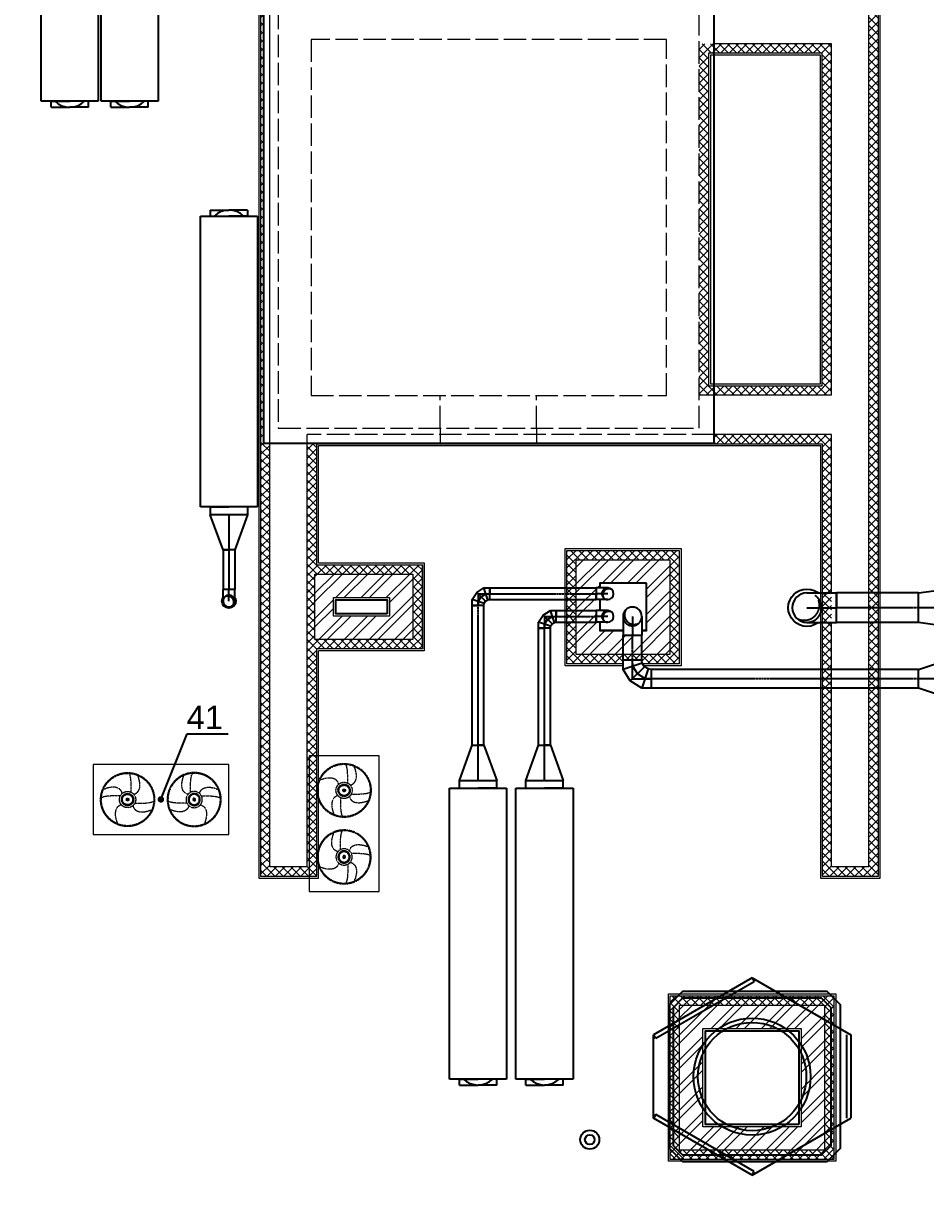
# Model space of a CAD drawing. Header units: millimetres. Extents: x -222892 to 671268, y 0 to 135099.
# Drawn here: x 605002 to 614648, y 103013 to 115540 of the extents above; entities that cross this region are included whole.
import ezdxf
from ezdxf import colors
from ezdxf.entities.mleader import LeaderData, LeaderLine
from ezdxf.math import Vec2, Vec3

# ---------------------------------------------------------------- set-up
doc = ezdxf.new("R2010")
doc.units = ezdxf.units.MM
for name, pattern in [('ACAD_ISO02W100', [15, 12, -3]), ('CENTER', [2, 1.25, -0.25, 0.25, -0.25]), ('CENTER2', [28.575000000000003, 19.05, -3.175, 3.175, -3.175]), ('HIDDEN', [6, 4, -2])]:
    doc.linetypes.add(name, pattern=pattern)
for name, color, linetype in [('Aks_скрытые_линии', 7, 'HIDDEN'), ('Aks_Схема', 3, 'Continuous'), ('АР_Парапет', 142, 'Continuous'), ('Аэратор', 20, 'Continuous'), ('М_0_ПД2', 181, 'Continuous'), ('М_3_транзиты 7эт', 112, 'Continuous'), ('М_ОВ-ЭОМ', 140, 'Continuous'), ('ПРОЕМЫ ОВ', 173, 'Continuous')]:
    doc.layers.add(name, color=color, linetype=linetype)
for name, color, linetype, lineweight in [('АР_Перегородки кирпич', 244, 'Continuous', 5), ('АР_Перегородки_кирпич_Штрих', 244, 'Continuous', 5), ('АР_Тонкие линие построения', 251, 'Continuous', 5), ('АР_Утеплитель', 154, 'Continuous', 5), ('АР_Штрих утеплитель', 24, 'Continuous', 5), ('КР_Тонкая', 250, 'Continuous', 5), ('М_0_В35', 142, 'Continuous', 25), ('М_фреонопроводы', 251, 'CENTER', 5), ('М_Холод', 161, 'Continuous', 5), ('пунктир', 251, 'Continuous', 5)]:
    doc.layers.add(name, color=color, linetype=linetype, lineweight=lineweight)
doc.styles.get("Standard").update_dxf_attribs({"font": 'arial.ttf'})
pattern_1 = [(45, (0, 0), (-44.90128060534577, 44.90128060534577), []), (135, (0, 0), (-44.90128060534577, -44.90128060534576), [])]
pattern_2 = [(45, (0, 0), (-134.7038418160373, 134.7038418160373), []), (45, (89.80260000000001, 0), (-134.7038418160373, 134.7038418160373), [])]

# ---------------------------------------------------------------- blocks, each defined once
blk = doc.blocks.new('A$C0d4e4e51')
at = {"layer": 'М_фреонопроводы'}
for centre, radius in [((0, 0), 288.8566844358662), ((0, 0), 280.0460147857403), ((0, 0), 86.98640421516119), ((0, 3.637978807091713e-12), 65.82206057451572), ((0, 3.637978807091713e-12), 63.32245125797893), ((0, 3.637978807091713e-12), 56.71282374609209), ((0, 0), 54.54809857845037), ((0, 0), 14.99765589915607), ((0, 3.637978807091713e-12), 8.998593539488997)]:
    blk.add_circle(centre, radius, dxfattribs=at)
for points in [[(38.81393808877328, 77.84672586773013), (39.43069206242217, 120.3497430797324), (39.47233744623372, 124.4594547744491), (35.66894700675039, 209.123091795238), (35.17107245826628, 213.5192511267633), (31.78933022113051, 237.1253008804342), (27.78976368147414, 255.6517357684061), (20.06445512908977, 275.2600530449563), (15.84786306304159, 279.5972382440705)], [(63.54760664294008, 59.40260184484941), (65.73832356143976, 58.00498084995343), (68.34381133969873, 57.87383059890271), (74.83213327103294, 59.95696780453363), (98.28155533538666, 72.37771393170624), (102.4814754161052, 75.86668588565226), (121.3887601780589, 101.6294875521926), (128.0909414612688, 120.3129603113375), (132.1284807362827, 151.4181425748029), (125.5335555436322, 204.1606599614897), (112.3440243985387, 253.1503100278678), (112.0503138446948, 256.6524840415077), (112.0560640089097, 256.665654856246)], [(-59.40322799712885, 63.54702323626043), (-57.95132772275247, 65.92323795983248), (-57.81069860747084, 68.12168681551339), (-66.13242229243042, 88.73537166748793), (-89.68721753318096, 114.5516164181754), (-113.1485436978401, 125.9900323876027), (-136.6817204181571, 131.155181952734), (-160.1875698759104, 132.1402363777997), (-183.6778367552906, 129.6615824114306), (-206.8629539503017, 124.8615624744525), (-230.6765725885052, 117.9500065310131), (-249.9349933031481, 112.4497500339094), (-250.1639833884547, 125.8719659518611), (-250.3874668942881, 125.6004135641269)], [(-77.82987675641198, 38.83033988487296), (-132.6866261559189, 39.51315608773075), (-179.6618912399863, 38.15869686541919), (-250.1639833884547, 28.83113718986715), (-273.735531223414, 21.14097486649553), (-279.0702124371892, 17.69482380398767), (-279.5427027341793, 16.78236411924809)], [(-65.60806570155546, -57.1158142127133), (-85.7318453581538, -64.55684122126695), (-89.76284992770525, -66.70990112627624), (-109.2171977745602, -82.74032893414551), (-113.2483344665379, -87.83830825575205), (-131.6896096614655, -142.0107320795069), (-131.9470465349732, -146.0117300520578), (-117.9075176594779, -230.8108275714912), (-113.1745423458051, -246.46223046249), (-112.6694436229882, -251.8082155990414), (-113.1850353375776, -254.7440878514062), (-113.708465914533, -255.922166247361)], [(59.11560495081358, -63.81070736391848), (57.95153387717437, -65.92304112415877), (57.81194275961025, -67.83217758488536), (64.31694757047808, -85.24637534668364), (74.71775531442836, -101.1676535591214), (78.7454179043998, -105.516544056205), (98.20900750067085, -119.6778879330232), (102.3855371720274, -121.7435801907632), (121.3159107790561, -128.3445471898413), (125.3248903668718, -129.266920987), (144.7414908983046, -131.8779404638008), (149.0356453520362, -132.069310525294), (168.2951715114759, -131.8483241215872), (172.3876948588877, -131.4734702054047), (191.8369328343542, -128.232706872237), (213.4106816254789, -123.1248564562156), (235.4127962280763, -116.4471487484661), (239.3971075395821, -115.1846321040757), (252.9740532205906, -112.5108137534517), (257.9890519533074, -108.9376861770543)], [(78.29462670424255, -37.90232113634193), (78.75280149595346, -38.45243077696796), (81.9342638203525, -38.88761753211293), (98.28155533532845, -38.88761753211293), (102.2703480111668, -39.11849815771711), (121.3069393527112, -39.44199996194584), (125.3212771530962, -39.47957649205273), (144.8442776836455, -39.47957649205273), (148.843652590178, -39.47957649205273), (168.3361992100254, -38.76028489688179), (172.3399801654741, -38.76028489688179), (191.7170467665419, -37.308851076672), (195.9839557032101, -36.95291361593627), (213.4016683715163, -35.1848435177053), (217.4017371113878, -34.82572348172835), (235.3934991882415, -31.9824380530481), (239.4466719495831, -31.27066237922918), (257.9657091209083, -26.55387223586877), (261.9935612624977, -25.53252835354942), (275.0905243118759, -20.15364528933424), (278.1652131528826, -17.69482162112763), (279.5329044557875, -16.94478456313664)]]:
    blk.add_spline(points, degree=3, dxfattribs=at)
blk = doc.blocks.new('*U4608')
at = {"linetype": 'ByBlock'}
for p, q in [((-15.55352697218349, -3.05), (-15.55352697218349, 3.05)), ((-15.55352697218349, 3.05), (15.55207691330563, 3.05)), ((15.55207691330563, 3.05), (15.55207691330563, -3.05)), ((15.55207691330563, -3.05), (-15.55352697218349, -3.05))]:
    blk.add_line(p, q, dxfattribs=at)
blk = doc.blocks.new('Aks_rs_mixed_400x200_to_125_375_wipe')
at = {"color": 0, "linetype": 'ByBlock', "lineweight": -2}
blk.add_wipeout([(-2, 0), (2, 0), (0.625, 3.75), (-0.625, 3.75)], dxfattribs=at)
blk = doc.blocks.new('Aks_rs_mixed_400x200_to_125_375')
at = {"color": 0, "linetype": 'ByBlock', "lineweight": -2}
blk.add_blockref('Aks_rs_mixed_400x200_to_125_375_wipe', (0, 0), dxfattribs=at)
for p, q in [((-2, 0), (-0.625, 3.75)), ((-0.625, 3.75), (0.625, 3.75)), ((0.625, 3.75), (2, 0)), ((-2, 0), (2, 0))]:
    blk.add_line(p, q, dxfattribs=at)
at = {"layer": 'Aks_Схема'}
blk.add_line((0, 0), (0, 3.75), dxfattribs=at)
blk = doc.blocks.new('Aks_es_drop_rnd_125_125_wipe')
at = {"color": 0, "linetype": 'ByBlock', "lineweight": -2}
blk.add_wipeout([(-0.625, 0), (-0.6215761846051708, 0.06533028954228337), (-0.6113422504586287, 0.12994480676109932), (-0.5944103226844708, 0.19313562148434205), (-0.5709659110266256, 0.25421040192237543), (-0.5412658773652743, 0.3125), (-0.5056356214843422, 0.3673657826827954), (-0.46446551592337126, 0.41820662897428607), (-0.4182066289742863, 0.46446551592337126), (-0.3673657826827956, 0.5056356214843425), (-0.3125, 0.5412658773652743), (-0.2542104019223753, 0.5709659110266254), (-0.19313562148434216, 0.5944103226844706), (-0.12994480676109965, 0.6113422504586286), (-0.06533028954228359, 0.6215761846051708), (-2.220446049250313e-16, 0.625), (0.06533028954228334, 0.6215761846051708), (0.12994480676109932, 0.6113422504586286), (0.19313562148434185, 0.594410322684471), (0.25421040192237476, 0.5709659110266254), (0.3124999999999996, 0.5412658773652743), (0.3673657826827954, 0.5056356214843425), (0.4182066289742862, 0.46446551592337126), (0.4644655159233713, 0.4182066289742865), (0.505635621484342, 0.3673657826827954), (0.5412658773652741, 0.3125), (0.5709659110266256, 0.254210401922375), (0.5944103226844711, 0.19313562148434205), (0.6113422504586286, 0.12994480676109887), (0.621576184605171, 0.06533028954228293), (0.6250000000000001, 0), (0.6250000000000001, -1.25), (-0.625, -1.25)], dxfattribs=at)
blk = doc.blocks.new('Aks_es_drop_rnd_125_125')
at = {"color": 0, "linetype": 'ByBlock', "lineweight": -2}
blk.add_arc((0, 0), 0.625, 0, 180, dxfattribs=at)
blk.add_blockref('Aks_es_drop_rnd_125_125_wipe', (0, 0), dxfattribs=at)
for p, q in [((-0.625, 0), (-0.625, -1.25)), ((0.625, 0), (0.625, -1.25)), ((-0.625, -1.25), (0.625, -1.25))]:
    blk.add_line(p, q, dxfattribs=at)
at = {"color": 200, "linetype": 'CENTER2', "lineweight": -2}
blk.add_line((0, 0), (0, -1.25), dxfattribs=at)
at = {"color": 0, "linetype": 'ByBlock', "lineweight": -2}
blk.add_arc((0, 0), 0.625, 0, 180, dxfattribs=at)
at = {"layer": 'Aks_скрытые_линии'}
for centre, radius, start, end in [((0, 0), 0.625, 180, 0), ((0.1104854345603981, 0.1104854345603981), 0.6442352540027595, 149.0362434679265, 300.9637565320735)]:
    blk.add_arc(centre, radius, start, end, dxfattribs=at)
at = {"layer": 'Aks_Схема'}
blk.add_line((0, 0), (0, -1.25), dxfattribs=at)
blk = doc.blocks.new('Aks_es_drop_rnd_200_200_wipe')
at = {"color": 0, "linetype": 'ByBlock', "lineweight": -2}
blk.add_wipeout([(-1, 0), (-0.9945218953682731, 0.10452846326765375), (-0.9781476007338059, 0.20791169081775918), (-0.9510565162951536, 0.30901699437494745), (-0.913545457642601, 0.40673664307580015), (-0.8660254037844388, 0.5), (-0.8090169943749475, 0.5877852522924734), (-0.743144825477394, 0.6691306063588573), (-0.6691306063588582, 0.743144825477394), (-0.5877852522924731, 0.8090169943749475), (-0.5, 0.8660254037844393), (-0.40673664307580015, 0.9135454576426012), (-0.30901699437494745, 0.9510565162951536), (-0.2079116908177594, 0.9781476007338057), (-0.10452846326765353, 0.9945218953682726), (-4.440892098500626e-16, 1), (0.10452846326765297, 0.9945218953682735), (0.2079116908177589, 0.9781476007338057), (0.30901699437494695, 0.9510565162951536), (0.40673664307579965, 0.9135454576426012), (0.4999999999999994, 0.8660254037844393), (0.5877852522924727, 0.8090169943749475), (0.6691306063588579, 0.743144825477394), (0.7431448254773941, 0.6691306063588573), (0.8090169943749473, 0.5877852522924734), (0.8660254037844386, 0.5), (0.913545457642601, 0.4067366430757997), (0.9510565162951539, 0.30901699437494745), (0.9781476007338056, 0.20791169081775873), (0.9945218953682735, 0.10452846326765286), (1, 0), (1, -2), (-1, -2)], dxfattribs=at)
blk = doc.blocks.new('Aks_es_drop_rnd_200_200')
at = {"color": 0, "linetype": 'ByBlock', "lineweight": -2}
blk.add_arc((0, 0), 1, 0, 180, dxfattribs=at)
blk.add_blockref('Aks_es_drop_rnd_200_200_wipe', (0, 0), dxfattribs=at)
for p, q in [((-1, 0), (-1, -2)), ((1, 0), (1, -2)), ((-1, -2), (1, -2))]:
    blk.add_line(p, q, dxfattribs=at)
at = {"color": 200, "linetype": 'CENTER2', "lineweight": -2}
blk.add_line((0, 0), (0, -2), dxfattribs=at)
at = {"color": 0, "linetype": 'ByBlock', "lineweight": -2}
blk.add_arc((0, 0), 1, 0, 180, dxfattribs=at)
at = {"layer": 'Aks_скрытые_линии'}
for centre, radius, start, end in [((0, 0), 1, 180, 0), ((0.1767766952966369, 0.1767766952966369), 1.030776406404415, 149.0362434679265, 300.9637565320735)]:
    blk.add_arc(centre, radius, start, end, dxfattribs=at)
at = {"layer": 'Aks_Схема'}
blk.add_line((0, 0), (0, -2), dxfattribs=at)
blk = doc.blocks.new('Aks_rs_mixed_400x200_to_315_300_wipe')
at = {"color": 0, "linetype": 'ByBlock', "lineweight": -2}
blk.add_wipeout([(-2, 0), (2, 0), (1.575, 3), (-1.575, 3)], dxfattribs=at)
blk = doc.blocks.new('Aks_rs_mixed_400x200_to_315_300')
at = {"color": 0, "linetype": 'ByBlock', "lineweight": -2}
blk.add_blockref('Aks_rs_mixed_400x200_to_315_300_wipe', (0, 0), dxfattribs=at)
for p, q in [((-2, 0), (-1.575, 3)), ((-1.575, 3), (1.575, 3)), ((1.575, 3), (2, 0)), ((-2, 0), (2, 0))]:
    blk.add_line(p, q, dxfattribs=at)
at = {"layer": 'Aks_Схема'}
blk.add_line((0, 0), (0, 3), dxfattribs=at)
blk = doc.blocks.new('Aks_es_drop_rnd_315_315_wipe')
at = {"color": 0, "linetype": 'ByBlock', "lineweight": -2}
blk.add_wipeout([(-1.575, 8.881784197001252e-16), (-1.56637198520503, 0.1646323296465546), (-1.540582471155744, 0.32746091303797087), (-1.497914013164867, 0.48670176614054217), (-1.4388340957870966, 0.6406102128443862), (-1.3639900109604912, 0.7875000000000005), (-1.274201766140543, 0.9257617723606453), (-1.1704531001268956, 1.0538807050152013), (-1.0538807050152015, 1.1704531001268963), (-0.925761772360645, 1.2742017661405427), (-0.7874999999999999, 1.3639900109604914), (-0.6406102128443854, 1.4388340957870964), (-0.48670176614054217, 1.4979140131648672), (-0.3274609130379711, 1.5405824711557443), (-0.1646323296465544, 1.5663719852050306), (-3.3306690738754696e-16, 1.5750000000000002), (0.16463232964655394, 1.5663719852050315), (0.32746091303797026, 1.5405824711557443), (0.48670176614054145, 1.4979140131648672), (0.6406102128443845, 1.4388340957870964), (0.787499999999999, 1.3639900109604914), (0.9257617723606445, 1.2742017661405427), (1.0538807050152013, 1.1704531001268972), (1.1704531001268956, 1.0538807050152021), (1.2742017661405418, 0.9257617723606453), (1.363990010960491, 0.7875000000000005), (1.4388340957870964, 0.6406102128443845), (1.4979140131648672, 0.48670176614054217), (1.5405824711557436, 0.32746091303797087), (1.5663719852050306, 0.16463232964655372), (1.5750000000000002, 8.881784197001252e-16), (1.5750000000000002, -3.1499999999999995), (-1.575, -3.1499999999999995)], dxfattribs=at)
blk = doc.blocks.new('Aks_es_drop_rnd_315_315')
at = {"color": 0, "linetype": 'ByBlock', "lineweight": -2}
blk.add_arc((0, 0), 1.575, 0, 180, dxfattribs=at)
blk.add_blockref('Aks_es_drop_rnd_315_315_wipe', (0, 0), dxfattribs=at)
for p, q in [((-1.575, 0), (-1.575, -3.15)), ((1.575, 0), (1.575, -3.15)), ((-1.575, -3.15), (1.575, -3.15))]:
    blk.add_line(p, q, dxfattribs=at)
at = {"color": 200, "linetype": 'CENTER2', "lineweight": -2}
blk.add_line((0, 0), (0, -3.15), dxfattribs=at)
at = {"color": 0, "linetype": 'ByBlock', "lineweight": -2}
blk.add_arc((0, 0), 1.575, 0, 180, dxfattribs=at)
at = {"layer": 'Aks_скрытые_линии'}
for centre, radius, start, end in [((0, 0), 1.575, 180, 0), ((0.2784232950922031, 0.2784232950922031), 1.623472840086954, 149.0362434679265, 300.9637565320735)]:
    blk.add_arc(centre, radius, start, end, dxfattribs=at)
at = {"layer": 'Aks_Схема'}
blk.add_line((0, 0), (0, -3.15), dxfattribs=at)
blk = doc.blocks.new('Aks_rs_mixed_400x200_to_200_300_wipe')
at = {"color": 0, "linetype": 'ByBlock', "lineweight": -2}
blk.add_wipeout([(-2, 0), (2, 0), (1, 3), (-1, 3)], dxfattribs=at)
blk = doc.blocks.new('Aks_rs_mixed_400x200_to_200_300')
at = {"color": 0, "linetype": 'ByBlock', "lineweight": -2}
blk.add_blockref('Aks_rs_mixed_400x200_to_200_300_wipe', (0, 0), dxfattribs=at)
for p, q in [((-2, 0), (-1, 3)), ((-1, 3), (1, 3)), ((1, 3), (2, 0)), ((-2, 0), (2, 0))]:
    blk.add_line(p, q, dxfattribs=at)
at = {"layer": 'Aks_Схема'}
blk.add_line((0, 0), (0, 3), dxfattribs=at)
blk = doc.blocks.new('Aks_es_rnd_200_90_200_wipe')
at = {"color": 0, "linetype": 'ByBlock', "lineweight": -2}
blk.add_wipeout([(1, -1.9999999999986557), (-1, -1.9999999999986562), (-1, -0.9999999999993276), (-0.2360679775003912, 0.23606797750023212), (0.9999999999986562, 1.0000000000006715), (1.9999999999979838, 1.0000000000013438), (1.999999999999328, -0.9999999999986562), (1.6837722339827157, -1.0513167019482914), (1.292893218813215, -1.2928932188123463), (1.0513167019494225, -1.6837722339820098)], dxfattribs=at)
blk = doc.blocks.new('Aks_es_rnd_200_90_200')
at = {"color": 0, "linetype": 'ByBlock', "lineweight": -2}
blk.add_blockref('Aks_es_rnd_200_90_200_wipe', (0, 0), dxfattribs=at)
for p, q in [((-1, -0.9999999999993276), (-0.2360679775003911, 0.2360679775002321)), ((-0.2360679775003911, 0.2360679775002321), (0.999999999998656, 1.000000000000672)), ((1.292893218813215, -1.292893218812346), (-0.2360679775003911, 0.2360679775002321)), ((1.683772233982716, -1.051316701948291), (0.999999999998656, 1.000000000000672)), ((0.999999999998656, 1.000000000000672), (1.999999999997984, 1.000000000001344)), ((1.999999999999328, -0.9999999999986557), (1.999999999997984, 1.000000000001344)), ((1.051316701949423, -1.683772233982009), (-1, -0.9999999999993276)), ((-1, -1.999999999998656), (-1, -0.9999999999993276)), ((1.292893218813215, -1.292893218812346), (1.683772233982716, -1.051316701948291)), ((1.683772233982716, -1.051316701948291), (1.999999999999328, -0.9999999999986557)), ((1, -1.999999999998656), (-1, -1.999999999998656)), ((1, -1.999999999998656), (1.051316701949423, -1.683772233982009)), ((1.051316701949423, -1.683772233982009), (1.292893218813215, -1.292893218812346))]:
    blk.add_line(p, q, dxfattribs=at)
at = {"color": 200, "linetype": 'CENTER2', "lineweight": -2}
blk.add_lwpolyline([(0, -1.999999999998656), (0.02565835097471125, -1.341886116990668), (0.5284126206564119, -0.5284126206560569), (1.341886116990686, -0.02565835097380942), (1.999999999998656, 1.34425803821614e-12)], dxfattribs=at)
at = {"layer": 'Aks_Схема'}
for q in [(1.999999999998656, 1.34425803821614e-12), (0, -1.999999999998656)]:
    blk.add_line((0, 0), q, dxfattribs=at)
blk = doc.blocks.new('Aks_es_rnd_125_90_125_wipe')
at = {"color": 0, "linetype": 'ByBlock', "lineweight": -2}
blk.add_wipeout([(0.6250000000000001, -1.2499999999999112), (-0.625, -1.2499999999999112), (-0.6249999999999998, -0.6249999999999554), (-0.14754248593740793, 0.1475424859373975), (0.6249999999999108, 0.625000000000044), (1.249999999999866, 0.6250000000000888), (1.2499999999999554, -0.6249999999999114), (1.0523576462394466, -0.65707293871835), (0.808058261758392, -0.8080582617583347), (0.6570729387184246, -1.0523576462394)], dxfattribs=at)
blk = doc.blocks.new('Aks_es_rnd_125_90_125')
at = {"color": 0, "linetype": 'ByBlock', "lineweight": -2}
blk.add_blockref('Aks_es_rnd_125_90_125_wipe', (0, 0), dxfattribs=at)
for p, q in [((-0.6249999999999998, -0.624999999999955), (-0.1475424859374079, 0.1475424859373982)), ((-0.1475424859374079, 0.1475424859373982), (0.6249999999999107, 0.6250000000000444)), ((0.8080582617583921, -0.8080582617583342), (-0.1475424859374079, 0.1475424859373982)), ((1.052357646239447, -0.6570729387183495), (0.6249999999999107, 0.6250000000000444)), ((0.6249999999999107, 0.6250000000000444), (1.249999999999866, 0.6250000000000893)), ((1.249999999999955, -0.6249999999999107), (1.249999999999866, 0.6250000000000893)), ((0.6570729387184246, -1.0523576462394), (-0.6249999999999998, -0.624999999999955)), ((-0.625, -1.249999999999911), (-0.6249999999999998, -0.624999999999955)), ((0.625, -1.249999999999911), (-0.625, -1.249999999999911)), ((0.625, -1.249999999999911), (0.6570729387184246, -1.0523576462394)), ((0.6570729387184246, -1.0523576462394), (0.8080582617583921, -0.8080582617583342)), ((0.8080582617583921, -0.8080582617583342), (1.052357646239447, -0.6570729387183495)), ((1.052357646239447, -0.6570729387183495), (1.249999999999955, -0.6249999999999107))]:
    blk.add_line(p, q, dxfattribs=at)
at = {"color": 200, "linetype": 'CENTER2', "lineweight": -2}
blk.add_lwpolyline([(0, -1.249999999999911), (0.01603646935921244, -0.8386788231196773), (0.3302578879104921, -0.330257887910468), (0.8386788231196787, -0.01603646935915254), (1.249999999999911, 8.926193117986259e-14)], dxfattribs=at)
at = {"layer": 'Aks_Схема'}
for q in [(1.249999999999911, 8.926193117986259e-14), (0, -1.249999999999911)]:
    blk.add_line((0, 0), q, dxfattribs=at)
blk = doc.blocks.new('A$C64099ede')
at = {"layer": 'М_0_ПД2', "color": 251}
for points in [[(-454.9999999971478, -1.746229827404022e-10), (-192.3056275165873, 454.9999999986612)], [(-454.9999999970314, 0), (-192.3056275165873, 454.9999999986612)], [(-437.679491921328, -10), (-174.9851194408839, 444.9999999986612)], [(-192.3056275165873, 454.9999999986612), (192.3056275208946, 454.9999999986612)], [(-192.3056275165873, 454.9999999986612), (192.3056275208946, 454.9999999986612)], [(-174.9851194408839, 444.9999999986612), (-192.3056275165873, 454.9999999986612)], [(174.9851194451912, 444.9999999986612), (192.3056275208946, 454.9999999986612)], [(437.6794919256354, -10), (174.9851194451912, 444.9999999986612)], [(455.0000000014552, -1.746229827404022e-10), (192.3056275208946, 454.9999999986612)], [(-454.9999999971478, 1.746229827404022e-10), (-192.3056275165873, -454.9999999986612)], [(-454.9999999970314, 0), (-437.679491921328, -10)], [(455.0000000014552, 1.746229827404022e-10), (192.3056275208946, -454.9999999986612)], [(455.0000000013388, 0), (437.6794919256354, -10)], [(192.305627519323, -435.0000000013388), (-192.3056275150157, -435.0000000013388)], [(192.305627519323, -455.0000000013388), (-192.3056275150157, -455.0000000013388)], [(192.305627519323, -455.0000000013388), (-192.3056275150157, -455.0000000013388)]]:
    blk.add_lwpolyline(points, dxfattribs=at)
blk.add_circle((0, 0), 270, dxfattribs=at)
at = {"layer": 'М_0_ПД2', "color": 7}
blk.add_circle((0, 0), 250, dxfattribs=at)
blk = doc.blocks.new('A$C744eaef8')
at = {"layer": 'М_0_ПД2', "color": 7}
for points in [[(390.4054068390979, -477.1152535710717), (-390.4054040010087, -477.1152535710717), (-462.7027013009647, -404.8179562711157), (-462.7027013009647, 375.9928545688745), (-390.4054040010087, 448.2901518689469), (390.4054068390979, 448.2901518689469), (462.7027041390538, 375.9928545688745), (462.7027041390538, -404.8179562711157)], [(375.4321480205981, -426.5540561266243), (-375.4321417546598, -426.5540561266243), (-426.5540509370621, -375.4321469443385), (-426.5540509370621, 375.4321428312687), (-375.4321417546598, 426.5540520134382), (375.4321480208309, 426.5540520134382), (426.5540572030004, 375.4321428311523), (426.5540572030004, -375.4321469443385)]]:
    blk.add_lwpolyline(points, close=True, dxfattribs=at)
at = {"layer": 'М_0_ПД2', "xscale": 1.175824175868132, "yscale": 1.175824175868132, "zscale": 1.175824175868132}
blk.add_blockref('A$C64099ede', (0, 0), dxfattribs=at)
blk = doc.blocks.new('_None')

msp = doc.modelspace()

# ---------------------------------------------------------------- hatches: boundary and pattern name
at = {"layer": 'АР_Перегородки_кирпич_Штрих', "ltscale": 500}
h = msp.add_hatch(dxfattribs=at)
h.set_pattern_fill('ANSI32', color=256, scale=20)
h.set_pattern_definition(pattern_2)
h.paths.add_polyline_path([(611913.8447791494, 108790.4831422963), (610913.8447791494, 108790.4831422964), (610913.8447749801, 109803.2331427767), (611913.8447749801, 109803.2331427766)])
h.paths.add_polyline_path([(611663.8447781203, 109040.4831422964), (611163.8447781203, 109040.4831422964), (611163.8447760094, 109553.2331427767), (611663.8447760094, 109553.2331427767)], flags=16)
h = msp.add_hatch(dxfattribs=at)
h.set_pattern_fill('ANSI32', color=256, scale=20)
h.set_pattern_definition(pattern_2)
h.paths.add_polyline_path([(608916.4877644959, 109198.8280476575), (608316.2073934101, 109198.8280476575), (608316.2073934104, 109400.3489491483), (608916.4877644961, 109400.3489491483)], flags=16)
h.paths.add_polyline_path([(608119.4675568729, 109650.3489491483), (609166.4877644957, 109650.3489491483), (609166.4877644957, 108948.8280476575), (608119.4675568729, 108948.8280476575)])
h = msp.add_hatch(dxfattribs=at)
h.set_pattern_fill('ANSI32', color=256, scale=20)
h.set_pattern_definition(pattern_2)
h.paths.add_polyline_path([(613569.2137184367, 103488.9907927899), (612018.2137184367, 103488.9907927899), (612018.2137184367, 105039.9907927899), (613569.2137184367, 105039.9907927899)])
h.paths.add_polyline_path([(613319.2137184367, 103738.9907927899), (612268.2137184367, 103738.9907927899), (612268.2137184367, 104789.9907927899), (613319.2137184367, 104789.9907927899)], flags=16)
at = {"layer": 'АР_Утеплитель', "ltscale": 500}
h = msp.add_hatch(dxfattribs=at)
h.set_pattern_fill('ANSI37', color=256, scale=20)
h.set_pattern_definition(pattern_1)
h.paths.add_polyline_path([(609167.7430369679, 108948.8280476575), (608120.722832079, 108948.8280476575), (608120.722832079, 109650.3489491483), (609167.7430369686, 109650.3489491482)], flags=16)
h.paths.add_polyline_path([(609267.7430369677, 108848.8280476575), (608138.4840994754, 108848.8280476576), (608138.4840994754, 106419.3739539181), (607538.4840994754, 106419.3739539182), (607538.4840994754, 107042.9999999999), (607538.4840994754, 118825.3739539182), (608158.4840994754, 118825.3739539182), (608158.4840994754, 117339.3739539182), (608058.4840994754, 117339.3739539182), (608058.4840994754, 118725.3739539182), (607638.4840994754, 118725.3739539182), (607638.4840994754, 115879.3739539182), (607568.4840994754, 115879.3739539182), (607568.4840994754, 111049.3739539182), (607638.4840994754, 111049.3739539182), (607638.4840994754, 106519.3739539182), (608038.4840994754, 106519.3739539182), (608038.4840994754, 109750.3489491484), (608038.4840994754, 111049.3739539182), (608138.4840994754, 111044.3739539182), (608138.4840994754, 109750.3489491483), (609267.7430369689, 109750.3489491482)])
h = msp.add_hatch(dxfattribs=at)
h.set_pattern_fill('ANSI37', color=256, scale=20)
h.set_pattern_definition(pattern_1)
h.paths.add_polyline_path([(613543.4840994754, 111664.3739539182), (612328.5589726202, 111664.3739539182), (612328.5589726202, 115220.3739539182), (613543.4840994754, 115220.3739539182)], flags=16)
h.paths.add_polyline_path([(613643.4840994754, 111564.3739539182), (612228.5589726202, 111564.3739539182), (612228.5589726202, 115320.3739539182), (613643.4840994754, 115320.3739539182)])
h = msp.add_hatch(dxfattribs=at)
h.set_pattern_fill('ANSI37', color=256, scale=20)
h.set_pattern_definition(pattern_1)
h.paths.add_polyline_path([(611913.8447791494, 108790.4831422963), (610913.8447791494, 108790.4831422964), (610913.8447749801, 109803.2331427767), (611913.8447749801, 109803.2331427766)], flags=16)
h.paths.add_polyline_path([(612013.844779561, 108690.4831422963), (610813.844779561, 108690.4831422964), (610813.8447745685, 109903.2331427768), (612013.8447745685, 109903.2331427766)])
h = msp.add_hatch(dxfattribs=at)
h.set_pattern_fill('ANSI37', color=256, scale=20)
h.set_pattern_definition(pattern_1)
h.paths.add_polyline_path([(613669.2137184367, 103388.9907927899), (611918.2137184367, 103388.9907927899), (611918.2137184367, 105139.9907927899), (613669.2137184367, 105139.9907927899)])
h.paths.add_polyline_path([(613569.2137184367, 103488.9907927899), (612018.2137184367, 103488.9907927899), (612018.2137184367, 105039.9907927899), (613569.2137184367, 105039.9907927899)], flags=16)
at = {"layer": 'АР_Штрих утеплитель', "ltscale": 500}
h = msp.add_hatch(dxfattribs=at)
h.set_pattern_fill('ANSI37', color=256, scale=20)
h.set_pattern_definition(pattern_1)
h.paths.add_polyline_path([(625642.3499963752, 127630.6824583524), (623063.6052688621, 127630.6824583524), (623063.6052688621, 127530.6824583524), (625642.3499963752, 127530.6824583524)])
edge = h.paths.add_edge_path()
edge.add_line((623063.6052688621, 127630.6824583524), (617092.3499963747, 127630.6824583525))
edge.add_line((617092.3499963747, 127630.6824583525), (617092.3499963748, 130631.1380299823))
edge.add_line((617092.3499963749, 130631.1380299823), (608032.3499963749, 130630.6824583525))
edge.add_line((608032.3499963749, 130630.6824583525), (608032.3499963749, 127122.7369796679))
edge.add_line((608032.3499963749, 127122.7369796679), (607541.3974972754, 127122.7369796679))
edge.add_arc((608841.0206282367, 116876.8313636951), 10328.00087983884, 97.22897371527748, 132.4844128153411)
edge.add_arc((606823.4037051329, 119160.6824583515), 7281.276563062834, 132.9138654462874, 150.3769831410849)
edge.add_arc((606823.4037051338, 119160.6824583511), 7281.276563063785, 150.3769831410856, 179.9999999999889)
edge.add_line((599542.1271420699, 119160.6824583525), (599542.12714207, 118630.6824583648))
edge.add_line((599542.1271420701, 118630.6824583648), (596032.3499963746, 118630.6824583648))
edge.add_line((596032.3499963745, 118630.6824583648), (596032.3499963745, 106570.6824583523))
edge.add_line((596032.3499963745, 106570.6824583523), (601972.2288270028, 106570.6824583522))
edge.add_line((601972.2288270027, 106570.6824583522), (601972.2288270026, 82275.68245835447))
edge.add_line((601972.2288270027, 82275.68245835447), (608482.4174433206, 82275.68244763688))
edge.add_line((608482.4174433206, 82275.68244763688), (608482.4174435138, 82375.68244763654))
edge.add_line((608482.4174435136, 82375.68244763654), (602072.2288270026, 82375.68245835447))
edge.add_line((602072.2288270027, 82375.68245835447), (602072.2288270027, 106670.6824583523))
edge.add_line((602072.2288270027, 106670.6824583523), (596132.3499963743, 106670.6824583523))
edge.add_line((596132.3499963742, 106670.6824583523), (596132.3499963745, 118530.6824583648))
edge.add_line((596132.3499963745, 118530.6824583648), (599642.12714207, 118530.6824583648))
edge.add_line((599642.1271420701, 118530.6824583648), (599643.6052673388, 119295.6824583508))
edge.add_arc((606820.6534321869, 119161.8791517242), 7178.295318904981, 150.1859382412759, 178.9319457575193, ccw=False)
edge.add_arc((606823.403705134, 119160.6824583507), 7181.276563064186, 133.0783930265534, 150.1885639364678, ccw=False)
edge.add_arc((608840.4861857484, 116878.6115553474), 10226.16664863278, 97.26253171683669, 132.6002756336445, ccw=False)
edge.add_line((607547.7357453064, 127022.7369796679), (608132.3499963749, 127022.7369796679))
edge.add_line((608132.3499963749, 127022.7369796679), (608132.3499963749, 130530.6824583525))
edge.add_line((608132.3499963749, 130530.6824583525), (616992.3499963749, 130530.6824583525))
edge.add_line((616992.3499963749, 130530.6824583525), (616992.3499963749, 127630.6824583525))
edge.add_line((616992.3499963747, 127630.6824583525), (616992.3499963748, 127530.6824583524))
edge.add_line((616992.3499963749, 127530.6824583524), (623063.6052688623, 127530.6824583524))
edge.add_line((623063.6052688621, 127530.6824583524), (623063.605268862, 127630.6824583524))
at = {"layer": 'М_ОВ-ЭОМ', "linetype": 'ByBlock'}
h = msp.add_hatch(color=256, dxfattribs=at)
h.dxf.hatch_style = 1
h.paths.add_polyline_path([(606506.6414750377, 107239.697120215, 1), (606436.6414750377, 107239.697120215, 1)])

# ---------------------------------------------------------------- linework, layer by layer
at = {"layer": 'АР_Парапет', "ltscale": 500}
msp.add_lwpolyline([(610487.2288270034, 111049.3739539183), (612387.3037001479, 111049.3739539183), (612387.3037001479, 115879.3739539183), (609047.3037001479, 115879.3739539183), (609047.3037001479, 117339.3739539183), (607737.3037001479, 117339.3739539183), (607737.3037001479, 115879.3739539183), (607567.2288270034, 115879.3739539183), (607567.2288270034, 111049.3739539183), (610503.7444194767, 111049.3739539183)], dxfattribs=at)
at = {"layer": 'АР_Перегородки кирпич', "linetype": 'Continuous', "ltscale": 100}
for points in [[(611913.8447791494, 108790.4831422963), (610913.8447791494, 108790.4831422964), (610913.8447749801, 109803.2331427767), (611913.8447749801, 109803.2331427766)], [(611663.8447781203, 109040.4831422964), (611163.8447781203, 109040.4831422964), (611163.8447760094, 109553.2331427767), (611663.8447760094, 109553.2331427767)], [(608916.4877644959, 109198.8280476575), (608316.2073934101, 109198.8280476575), (608316.2073934104, 109400.3489491483), (608916.4877644961, 109400.3489491483)], [(613569.2137184367, 103488.9907927899), (612018.2137184367, 103488.9907927899), (612018.2137184367, 105039.9907927899), (613569.2137184367, 105039.9907927899)], [(613319.2137184367, 103738.9907927899), (612268.2137184367, 103738.9907927899), (612268.2137184367, 104789.9907927899), (613319.2137184367, 104789.9907927899)]]:
    msp.add_lwpolyline(points, close=True, dxfattribs=at)
msp.add_lwpolyline([(608119.467559607, 109650.3489491483), (609166.4877644966, 109650.3489491483), (609166.4877644957, 108948.8280476575), (608119.467559607, 108948.8280476575), (608119.467559607, 109650.3489491483)], dxfattribs=at)
at = {"layer": 'АР_Тонкие линие построения', "ltscale": 100}
for p, q in [((607637.2288270034, 106519.3739539182), (607637.2288270034, 118725.3739539182)), ((614042.2288270034, 106519.3739539182), (614042.2288270034, 118725.3739539183)), ((613642.2288270032, 115320.3739539183), (612387.3037001479, 115320.3739539183)), ((613642.2288270032, 111564.3739539182), (613642.2288270032, 115320.3739539182)), ((613642.2288270032, 111564.3739539182), (612387.3037001479, 111564.3739539182)), ((613642.2288270034, 111144.3739539183), (612387.3037001479, 111144.3739539183)), ((613642.2288270034, 106519.3739539182), (613642.2288270034, 111144.3739539183)), ((608037.2288270034, 106519.3739539182), (608037.2288270034, 111049.3739539183)), ((608037.2288270034, 106519.3739539182), (607637.2288270034, 106519.3739539182)), ((614042.2288270034, 106519.3739539182), (613642.2288270034, 106519.3739539182))]:
    msp.add_line(p, q, dxfattribs=at)
at = {"layer": 'АР_Утеплитель', "ltscale": 500}
for points in [[(608178.4840994754, 117179.3739539175), (608178.4840994754, 117179.3739539175), (608178.4840994754, 118845.3739539182), (607518.4840994754, 118845.3739539182), (607518.4840994754, 106399.3739539182), (608158.4840994754, 106399.3739539181), (608158.4840994754, 108828.8280476575)], [(608158.4840994754, 117179.3739539175), (608158.4840994754, 118825.3739539182), (607538.4840994754, 118825.3739539182), (607538.4840994754, 106419.3739539182), (608138.4840994754, 106419.3739539181), (608138.4840994754, 108848.8280476575)], [(612328.5589726202, 115220.3739539182), (612328.5589726202, 111664.3739539182), (613543.4840994754, 111664.3739539182), (613543.4840994754, 115220.3739539182), (612328.5589726202, 115220.3739539182)], [(608138.4840994754, 109750.3489491483), (609267.7430369689, 109750.3489491483), (609267.7430369677, 108848.8280476575), (608138.4840994754, 108848.8280476575)], [(608158.4840994754, 109770.3489491483), (609287.7430369689, 109770.3489491483), (609287.7430369677, 108828.8280476575), (608158.4840994754, 108828.8280476575)], [(608239.4675564612, 109750.3489491483), (609266.4877644966, 109750.3489491483), (609266.4877644957, 108848.8280476575), (608219.4675601725, 108848.8280476575)], [(608240.7228289333, 109750.3489491483), (609267.7430369689, 109750.3489491483), (609267.7430369677, 108848.8280476575), (608220.7228326448, 108848.8280476575)]]:
    msp.add_lwpolyline(points, dxfattribs=at)
for points in [[(612348.5589726202, 115200.3739539182), (612348.5589726202, 111684.3739539182), (613523.4840994754, 111684.3739539182), (613523.4840994754, 115200.3739539182)], [(612033.8447796435, 108670.4831422963), (610793.8447796435, 108670.4831422964), (610793.844774486, 109923.2331427768), (612033.844774486, 109923.2331427766)], [(612013.844779561, 108690.4831422963), (610813.844779561, 108690.4831422964), (610813.8447745685, 109903.2331427768), (612013.8447745685, 109903.2331427766)], [(613689.2137184367, 103368.9907927899), (611898.2137184367, 103368.9907927899), (611898.2137184367, 105159.9907927899), (613689.2137184367, 105159.9907927899)], [(613669.2137184367, 103388.9907927899), (611918.2137184367, 103388.9907927899), (611918.2137184367, 105139.9907927899), (613669.2137184367, 105139.9907927899)], [(613669.2137184367, 103388.9907927899), (611918.2137184367, 103388.9907927899), (611918.2137184367, 105139.9907927899), (613669.2137184367, 105139.9907927899)]]:
    msp.add_lwpolyline(points, close=True, dxfattribs=at)
at = {"layer": 'Аэратор'}
for radius in [101.5999999999767, 51.59999999997672]:
    msp.add_circle((611058.2406690845, 103600.6824583524), radius, dxfattribs=at)
at = {"layer": 'М_0_В35', "linetype": 'Continuous'}
for p, q in [((605297.3414082299, 114643.9307011219), (605297.3414082297, 114708.3102433173)), ((605297.3414082297, 114708.3102433173), (605497.3414082297, 114708.3102433173)), ((605297.3414082299, 114643.9307011219), (605497.3414082299, 114643.9307011219)), ((605697.3414082297, 114708.3102433173), (605497.3414082297, 114708.3102433173)), ((605697.3414082299, 114643.9307011219), (605497.3414082299, 114643.9307011219)), ((605697.3414082299, 114643.9307011219), (605697.3414082297, 114708.3102433173)), ((605937.3520980517, 114643.9307011219), (605937.3520980517, 114708.3102433173)), ((605937.3520980517, 114708.3102433173), (606137.3520980517, 114708.3102433173)), ((605937.3520980517, 114643.9307011219), (606137.3520980517, 114643.9307011219)), ((606337.3520980517, 114708.3102433173), (606137.3520980517, 114708.3102433173)), ((606337.3520980517, 114643.9307011219), (606137.3520980517, 114643.9307011219)), ((606337.3520980517, 114643.9307011219), (606337.3520980517, 114708.3102433173)), ((606999.0815411382, 113542.9627033091), (607199.0815411382, 113542.9627033091)), ((606999.0815411382, 113542.9627033091), (606999.0815411382, 113478.5831611137)), ((607399.0815411382, 113542.9627033091), (607199.0815411382, 113542.9627033091)), ((607399.0815411382, 113542.9627033091), (607399.0815411382, 113478.5831611137)), ((606999.0815411382, 113478.5831611137), (607199.0815411382, 113478.5831611137)), ((607399.0815411382, 113478.5831611137), (607199.0815411382, 113478.5831611137)), ((606999.081541138, 110368.5831611137), (607199.081541138, 110368.5831611137)), ((606999.081541138, 110368.5831611137), (606999.081541138, 110284.2894947265)), ((607399.081541138, 110368.5831611137), (607199.081541138, 110368.5831611137)), ((607399.081541138, 110368.5831611137), (607399.081541138, 110284.2894947265)), ((606999.081541138, 110284.2894947265), (607199.081541138, 110284.2894947265)), ((607399.081541138, 110284.2894947265), (607199.081541138, 110284.2894947265)), ((607136.581541138, 109909.2894947265), (607199.081541138, 109909.2894947265)), ((607136.581541138, 109909.2894947265), (607136.581541138, 109486.2312072101)), ((607261.581541138, 109909.2894947265), (607199.081541138, 109909.2894947265)), ((607261.581541138, 109909.2894947265), (607261.581541138, 109486.2312072101)), ((607136.581541138, 109486.2312072101), (607199.081541138, 109486.2312072101)), ((607261.581541138, 109486.2312072101), (607199.081541138, 109486.2312072101)), ((609988.6377589537, 109502.2064797833), (609988.6377589537, 109439.7064797833)), ((609988.6377589537, 109377.2064797833), (609988.6377589537, 109439.7064797833)), ((614571.5495356885, 109447.9831422964), (613694.5271212293, 109447.9831422964)), ((613694.5271212293, 109447.9831422964), (613694.5271212293, 109290.4831422964)), ((614571.5495356885, 109447.9831422964), (614571.5495356885, 109290.4831422964)), ((609801.1377589537, 109314.7064797833), (609863.6377589537, 109314.7064797833)), ((609926.1377589537, 109314.7064797833), (609863.6377589537, 109314.7064797833)), ((610698.6377589537, 109259.7913400721), (610698.6377589537, 109197.2913400721)), ((613694.5271212293, 109132.9831422964), (613694.5271212293, 109290.4831422964)), ((614571.5495356885, 109132.9831422964), (614571.5495356885, 109290.4831422964)), ((610698.6377589537, 109134.7913400721), (610698.6377589537, 109197.2913400721)), ((614571.5495356885, 109132.9831422964), (613694.5271212293, 109132.9831422964)), ((610511.1377589537, 109072.2913400721), (610573.6377589537, 109072.2913400721)), ((610636.1377589537, 109072.2913400721), (610573.6377589537, 109072.2913400721)), ((611413.8447760094, 108730.4831422964), (611413.8447760094, 108997.291340072)), ((611413.8447760094, 108997.291340072), (611513.8447760094, 108997.291340072)), ((611613.8447760094, 108997.291340072), (611513.8447760094, 108997.291340072)), ((611613.8447760094, 108730.4831422964), (611613.8447760094, 108997.291340072)), ((611413.8447760094, 108730.4831422964), (611513.8447760094, 108730.4831422964)), ((611613.8447760094, 108730.4831422964), (611513.8447760094, 108730.4831422964)), ((614571.5495356885, 108630.4831422964), (611713.8447760094, 108630.4831422964)), ((611713.8447760094, 108630.4831422964), (611713.8447760094, 108530.4831422964)), ((614571.5495356885, 108630.4831422964), (614571.5495356885, 108530.4831422964)), ((611713.8447760094, 108430.4831422964), (611713.8447760094, 108530.4831422964)), ((614571.5495356885, 108430.4831422964), (614571.5495356885, 108530.4831422964)), ((614571.5495356885, 108430.4831422964), (611713.8447760094, 108430.4831422964)), ((609663.6377589537, 107359.3390972885), (609663.6377589537, 107443.6327636757)), ((609663.6377589537, 107443.6327636757), (609863.6377589537, 107443.6327636757)), ((609663.6377589537, 107359.3390972885), (609863.6377589537, 107359.3390972885)), ((610063.6377589537, 107443.6327636757), (609863.6377589537, 107443.6327636757)), ((610063.6377589537, 107359.3390972885), (609863.6377589537, 107359.3390972885)), ((610063.6377589537, 107359.3390972885), (610063.6377589537, 107443.6327636757)), ((610373.6377589537, 107359.3390972884), (610373.6377589537, 107443.6327636756)), ((610373.6377589537, 107443.6327636756), (610573.6377589537, 107443.6327636756)), ((610373.6377589537, 107359.3390972884), (610573.6377589537, 107359.3390972884)), ((610773.6377589537, 107443.6327636756), (610573.6377589537, 107443.6327636756)), ((610773.6377589537, 107359.3390972884), (610573.6377589537, 107359.3390972884)), ((610773.6377589537, 107359.3390972884), (610773.6377589537, 107443.6327636756)), ((609663.6377589535, 104184.959555093), (609663.6377589535, 104249.3390972885)), ((609663.6377589535, 104249.3390972885), (609863.6377589535, 104249.3390972885)), ((610063.6377589535, 104249.3390972885), (609863.6377589535, 104249.3390972885)), ((610063.6377589535, 104184.959555093), (610063.6377589535, 104249.3390972885)), ((610373.6377589535, 104184.959555093), (610373.6377589535, 104249.3390972884)), ((610373.6377589535, 104249.3390972884), (610573.6377589535, 104249.3390972884)), ((610773.6377589535, 104249.3390972884), (610573.6377589535, 104249.3390972884)), ((610773.6377589535, 104184.959555093), (610773.6377589535, 104249.3390972884)), ((609663.6377589535, 104184.959555093), (609863.6377589535, 104184.959555093)), ((610063.6377589535, 104184.959555093), (609863.6377589535, 104184.959555093)), ((610373.6377589535, 104184.959555093), (610573.6377589535, 104184.959555093)), ((610773.6377589535, 104184.959555093), (610573.6377589535, 104184.959555093))]:
    msp.add_line(p, q, dxfattribs=at)
at = {"layer": 'М_0_В35', "color": 200, "linetype": 'CENTER2'}
for p, q in [((607199.081541138, 109909.2894947265), (607199.081541138, 109486.2312072101)), ((614571.5495356885, 109290.4831422964), (613694.5271212293, 109290.4831422964)), ((611513.8447760094, 108730.4831422964), (611513.8447760094, 108997.291340072)), ((614571.5495356885, 108530.4831422964), (611713.8447760094, 108530.4831422964))]:
    msp.add_line(p, q, dxfattribs=at)
at = {"layer": 'М_0_В35'}
for centre, start, end in [((605497.3414082299, 114868.7767816351), 225.5345379878269, 314.4654620121731), ((606137.3520980517, 114868.7767816351), 225.5345379878269, 314.4654620121731), ((607199.0815411382, 113318.1166227959), 45.53453798782693, 134.4654620121731), ((609863.6377589535, 104409.8056356062), 225.5345379878269, 314.4654620121731), ((610573.6377589535, 104409.8056356062), 225.5345379878269, 314.4654620121731)]:
    msp.add_arc(centre, 224.8460805132082, start, end, dxfattribs=at)
at = {"layer": 'М_Холод', "ltscale": 2, "elevation": -0.0331873965478735}
msp.add_lwpolyline([(607196.6414750377, 107613.5487226953), (605746.6414750377, 107613.5487226953), (605746.6414750377, 106863.5487226953), (607196.6414750377, 106863.5487226953)], close=True, dxfattribs=at)
at = {"layer": 'М_Холод', "ltscale": 2}
msp.add_lwpolyline([(608805.6278962789, 106255.5199563408), (608805.6278962789, 107705.5199563408), (608055.6278962789, 107705.5199563408), (608055.6278962789, 106255.5199563408)], close=True, dxfattribs=at)
at = {"layer": 'ПРОЕМЫ ОВ', "ltscale": 500}
for points in [[(611663.8447760092, 109553.2331427765), (611163.84477812, 109553.2331427765), (611163.84477812, 109050.4831422963), (611663.8447760092, 109050.4831422963)], [(608890.9877644959, 109224.9220105079), (608341.2073934101, 109224.9220105074), (608341.2073934101, 109375.3489491477), (608890.9877644959, 109375.3489491482)], [(613293.7137184367, 103764.4907927896), (612293.7137184367, 103764.4907927896), (612293.7137184367, 104764.4907927896), (613293.7137184367, 104764.4907927896)]]:
    msp.add_lwpolyline(points, close=True, dxfattribs=at)
for centre, radius in [((613379.5271212293, 109290.4831422961), 200), ((607199.081541138, 109361.2312072101), 75)]:
    msp.add_circle(centre, radius, dxfattribs=at)
at = {"layer": 'пунктир', "linetype": 'ACAD_ISO02W100', "ltscale": 20}
for p, q in [((609457.2288270034, 111209.3739539182), (609457.2288270034, 111559.3739539183)), ((610487.2288270034, 111209.3739539182), (610487.2288270034, 111559.3739539183)), ((612387.3037001479, 111564.3739539182), (612227.3037001479, 111564.3739539182)), ((612387.3037001479, 111144.3739539183), (608037.2288270034, 111144.3739539183)), ((608037.2288270034, 111049.3739539183), (608037.2288270034, 111144.3739539183)), ((609457.2288270034, 111209.3739539182), (609457.2288270034, 111049.3739539183)), ((610487.2288270034, 111209.3739539182), (610487.2288270034, 111049.3739539183))]:
    msp.add_line(p, q, dxfattribs=at)
for points in [[(608887.3037001479, 117179.3739539175), (607897.3037001479, 117179.3739539175), (607897.3037001479, 115719.3739539175), (607727.2288270034, 115719.3739539175), (607727.2288270034, 111209.3739539175), (612227.3037001479, 111209.3739539175), (612227.3037001479, 115719.3739539175), (608887.3037001479, 115719.3739539175)], [(611877.3037001481, 111559.3739539175), (611877.3037001481, 115369.3739539175), (608077.2288270034, 115369.3739539175), (608077.2288270034, 111559.3739539175)]]:
    msp.add_lwpolyline(points, close=True, dxfattribs=at)

# ---------------------------------------------------------------- block references
at = {"layer": 'М_0_В35', "linetype": 'ByBlock', "xscale": 100, "yscale": 100, "zscale": 100}
for p, rotation in [((605497.3414082299, 116263.3102433173), 269.999999999996), ((606137.3520980517, 116263.3102433173), 269.999999999996), ((607199.0815411382, 111923.5831611137), 89.99999999999596), ((609863.6377589535, 105804.3390972885), 269.999999999996), ((610573.6377589535, 105804.3390972884), 269.999999999996)]:
    msp.add_blockref('*U4608', p, dxfattribs=dict(at, rotation=rotation))
at = {"layer": 'М_3_транзиты 7эт', "linetype": 'ByBlock', "xscale": 1.9707, "yscale": 1.9707, "zscale": 1.9707, "rotation": 90}
msp.add_blockref('A$C744eaef8', (612793.6052688619, 104275.6824583525), dxfattribs=at)
at = {"layer": 'М_Холод', "ltscale": 2, "rotation": 270}
msp.add_blockref('A$C0d4e4e51', (608430.6278962789, 107336.5329308261), dxfattribs=at)
at = {"layer": 'М_Холод', "ltscale": 2}
msp.add_blockref('A$C0d4e4e51', (606115.6285005524, 107238.5487226953, -0.0331873965478735), dxfattribs=at)
at = {"layer": 'М_Холод', "ltscale": 2, "xscale": -1}
msp.add_blockref('A$C0d4e4e51', (606827.654449523, 107238.5487226953, -0.0331873965478735), dxfattribs=at)
at = {"layer": 'М_Холод', "ltscale": 2, "xscale": -1, "rotation": 270}
msp.add_blockref('A$C0d4e4e51', (608430.6278962789, 106624.5069818555), dxfattribs=at)

# ---------------------------------------------------------------- leaders
at = {"layer": 'КР_Тонкая', "linetype": 'ByBlock'}
ml = msp.add_multileader_mtext('Standard', dxfattribs=at)
ml.set_content('41', color=256)
ml.set_leader_properties()
ml.set_arrow_properties(name='NONE')
ml.build(insert=Vec2(0, 0))
ml.multileader.update_dxf_attribs({"text_left_attachment_type": 6, "text_right_attachment_type": 6, "dogleg_length": 0.36, "arrow_head_size": 0.162})
ctx = ml.context
ctx.base_point, ctx.char_height, ctx.arrow_head_size, ctx.landing_gap_size, ctx.plane_origin = Vec3(606809.4212737306, 107941.6595169841, -0.02966123566466194), 250, 0.162, 0.081, Vec3(615743.8348065368, 114902.4873051857, -0.02966123566466194)
ctx.left_attachment, ctx.right_attachment, ctx.text_align_type = 6, 6, 1
notes = []
notes.append((ctx, [(0, (1, 1, 0), (606753.7201530812, 107941.6595169841, -0.02966123566466194), (1, 0), 55.70112064932557, [(0, [(606471.6414750377, 107238.5487226953, -0.02966123566466194)], 0, [])])]))
ctx.mtext.insert, ctx.mtext.width, ctx.mtext.defined_height, ctx.mtext.alignment, ctx.mtext.flow_direction = Vec3(606940.6414278916, 108241.6595169841, -0.02966123566466194), 2817.47973754938, 544.2773374749016, 2, 5
for ctx, leaders in notes:
    for number, flags, end, landing, length, lines in leaders:
        leader = LeaderData()
        leader.index, (leader.has_last_leader_line, leader.has_dogleg_vector, leader.attachment_direction) = number, flags
        leader.last_leader_point, leader.dogleg_vector, leader.dogleg_length = Vec3(end), Vec3(landing), length
        for number, points, colour, breaks in lines:
            line = LeaderLine()
            line.index, line.vertices, line.color, line.breaks = number, Vec3.list(points), colors.encode_raw_color(colour), breaks
            leader.lines.append(line)
        ctx.leaders.append(leader)

# ---------------------------------------------------------------- next in the draw order: block references
at = {"layer": 'М_0_В35', "linetype": 'Continuous', "xscale": 100, "yscale": 100, "zscale": 100}
for name, p, rotation in [('Aks_rs_mixed_400x200_to_125_375', (607199.081541138, 110284.2894947265), 179.9999999999972), ('Aks_es_drop_rnd_125_125', (607199.081541138, 109361.2312072101), 179.9999999999978), ('Aks_es_drop_rnd_125_125', (611249.5239471688, 109439.706479783), 269.9999999999978), ('Aks_rs_mixed_400x200_to_315_300', (614871.5495356885, 109290.4831422964), 89.99999999999754), ('Aks_es_drop_rnd_315_315', (613379.5271212293, 109290.4831422964), 89.99999999999778), ('Aks_es_drop_rnd_125_125', (611249.5239471688, 109197.291340072), 269.9999999999978), ('Aks_es_rnd_200_90_200', (611513.8447760094, 108530.4831422964), 89.9999999999993), ('Aks_rs_mixed_400x200_to_200_300', (614871.5495356885, 108530.4831422964), 89.99999999999787)]:
    msp.add_blockref(name, p, dxfattribs=dict(at, rotation=rotation))
for name, p in [('Aks_es_drop_rnd_200_200', (611513.8447760094, 109197.291340072)), ('Aks_rs_mixed_400x200_to_125_375', (609863.6377589537, 107443.6327636757)), ('Aks_rs_mixed_400x200_to_125_375', (610573.6377589537, 107443.6327636756))]:
    msp.add_blockref(name, p, dxfattribs=at)

# ---------------------------------------------------------------- next in the draw order: hatches: boundary and pattern name
at = {"layer": 'АР_Утеплитель', "ltscale": 500}
h = msp.add_hatch(dxfattribs=at)
h.set_pattern_fill('ANSI37', color=256, scale=20)
h.set_pattern_definition(pattern_1)
h.paths.add_polyline_path([(613643.4840994754, 111144.3739539182), (612388.5589726202, 111144.3739539182), (612388.5589726202, 111044.3739539182), (613543.4840994754, 111044.3739539182), (613543.4840994754, 106419.3739539182), (614143.4840994757, 106419.3739539182), (614143.4840994754, 118825.3739539182), (613543.4840994754, 118825.3739540371), (613543.4840994754, 116420.3739539183), (613203.4840994754, 116420.3739539183), (613203.4840994754, 115830.3739539183), (612388.5589726202, 115830.3739539182), (612388.5589726202, 115730.3739539182), (613303.4840994754, 115730.3739539183), (613303.4840994754, 116320.3739539183), (613643.4840994754, 116320.3739539183), (613643.4840994754, 118725.3739539182), (614043.4840994754, 118725.3739539182), (614043.4840994754, 106519.3739539182), (613643.4840994754, 106519.3739539182)])

# ---------------------------------------------------------------- next in the draw order: linework, layer by layer
msp.add_lwpolyline([(612388.5589726202, 111044.3739539182), (613543.4840994754, 111044.3739539182), (613543.4840994754, 106419.3739539182), (614143.4840994757, 106419.3739539182), (614143.4840994754, 118825.3739539182), (613543.4840994754, 118825.3739540371), (613543.4840994754, 116420.3739539183), (613203.4840994754, 116420.3739539183), (613203.4840994754, 115830.3739539183), (612388.5589726202, 115830.3739539182), (612388.5589726202, 115830.3739539182)], dxfattribs=at)
at = {"layer": 'М_0_В35', "linetype": 'Continuous'}
for p, q in [((609988.6377589537, 109502.2064797833), (611124.5239471688, 109502.206479783)), ((611124.5239471688, 109502.206479783), (611124.5239471688, 109439.706479783)), ((609988.6377589537, 109377.2064797833), (611124.5239471688, 109377.206479783)), ((611124.5239471688, 109377.206479783), (611124.5239471688, 109439.706479783)), ((609801.1377589537, 107818.6327636757), (609801.1377589537, 109314.7064797833)), ((609926.1377589537, 107818.6327636757), (609926.1377589537, 109314.7064797833)), ((610698.6377589537, 109259.7913400721), (611124.5239471688, 109259.791340072)), ((611124.5239471688, 109259.791340072), (611124.5239471688, 109197.291340072)), ((610698.6377589537, 109134.7913400721), (611124.5239471688, 109134.791340072)), ((611124.5239471688, 109134.791340072), (611124.5239471688, 109197.291340072)), ((610511.1377589537, 107818.6327636756), (610511.1377589537, 109072.2913400721)), ((610636.1377589537, 107818.6327636756), (610636.1377589537, 109072.2913400721)), ((609801.1377589537, 107818.6327636757), (609863.6377589537, 107818.6327636757)), ((609926.1377589537, 107818.6327636757), (609863.6377589537, 107818.6327636757)), ((610511.1377589537, 107818.6327636756), (610573.6377589537, 107818.6327636756)), ((610636.1377589537, 107818.6327636756), (610573.6377589537, 107818.6327636756))]:
    msp.add_line(p, q, dxfattribs=at)
at = {"layer": 'М_0_В35', "color": 200, "linetype": 'CENTER2'}
for p, q in [((609988.6377589537, 109439.7064797833), (611124.5239471688, 109439.706479783)), ((609863.6377589537, 107818.6327636757), (609863.6377589537, 109314.7064797833)), ((610698.6377589537, 109197.2913400721), (611124.5239471688, 109197.291340072)), ((610573.6377589537, 107818.6327636756), (610573.6377589537, 109072.2913400721))]:
    msp.add_line(p, q, dxfattribs=at)

# ---------------------------------------------------------------- next in the draw order: block references
at = {"layer": 'М_0_В35', "linetype": 'Continuous', "xscale": 100, "yscale": 100, "zscale": 100}
for p in [(609863.6377589537, 109439.7064797833), (610573.6377589537, 109197.2913400721)]:
    msp.add_blockref('Aks_es_rnd_125_90_125', p, dxfattribs=at)

# ---------------------------------------------------------------- next in the draw order: linework, layer by layer
at = {"layer": 'АР_Утеплитель', "ltscale": 500}
for points in [[(608138.4840994754, 109750.3489491483), (608138.4840994754, 111044.3739539182), (613543.4840994754, 111044.3739539182), (613543.4840994754, 106419.3739539182), (614143.4840994757, 106419.3739539182), (614143.4840994754, 118825.3739539182), (613543.4840994754, 118825.3739540371), (613543.4840994754, 116420.3739539183), (613203.4840994754, 116420.3739539183), (613203.4840994754, 115830.3739539183), (612388.5589726202, 115830.3739539182)], [(608158.4840994754, 109770.3489491483), (608158.4840994754, 111024.3739539182), (613523.4840994754, 111024.3739539182), (613523.4840994754, 106399.3739539182), (614163.4840994757, 106399.3739539182), (614163.4840994754, 118845.3739539143), (613523.4840994754, 118845.3739540411), (613523.4840994754, 116440.3739539183), (613183.4840994754, 116440.3739539183), (613183.4840994754, 115850.3739539183), (612388.5589726202, 115850.3739539182)]]:
    msp.add_lwpolyline(points, dxfattribs=at)

doc.saveas('drawing.dxf')
